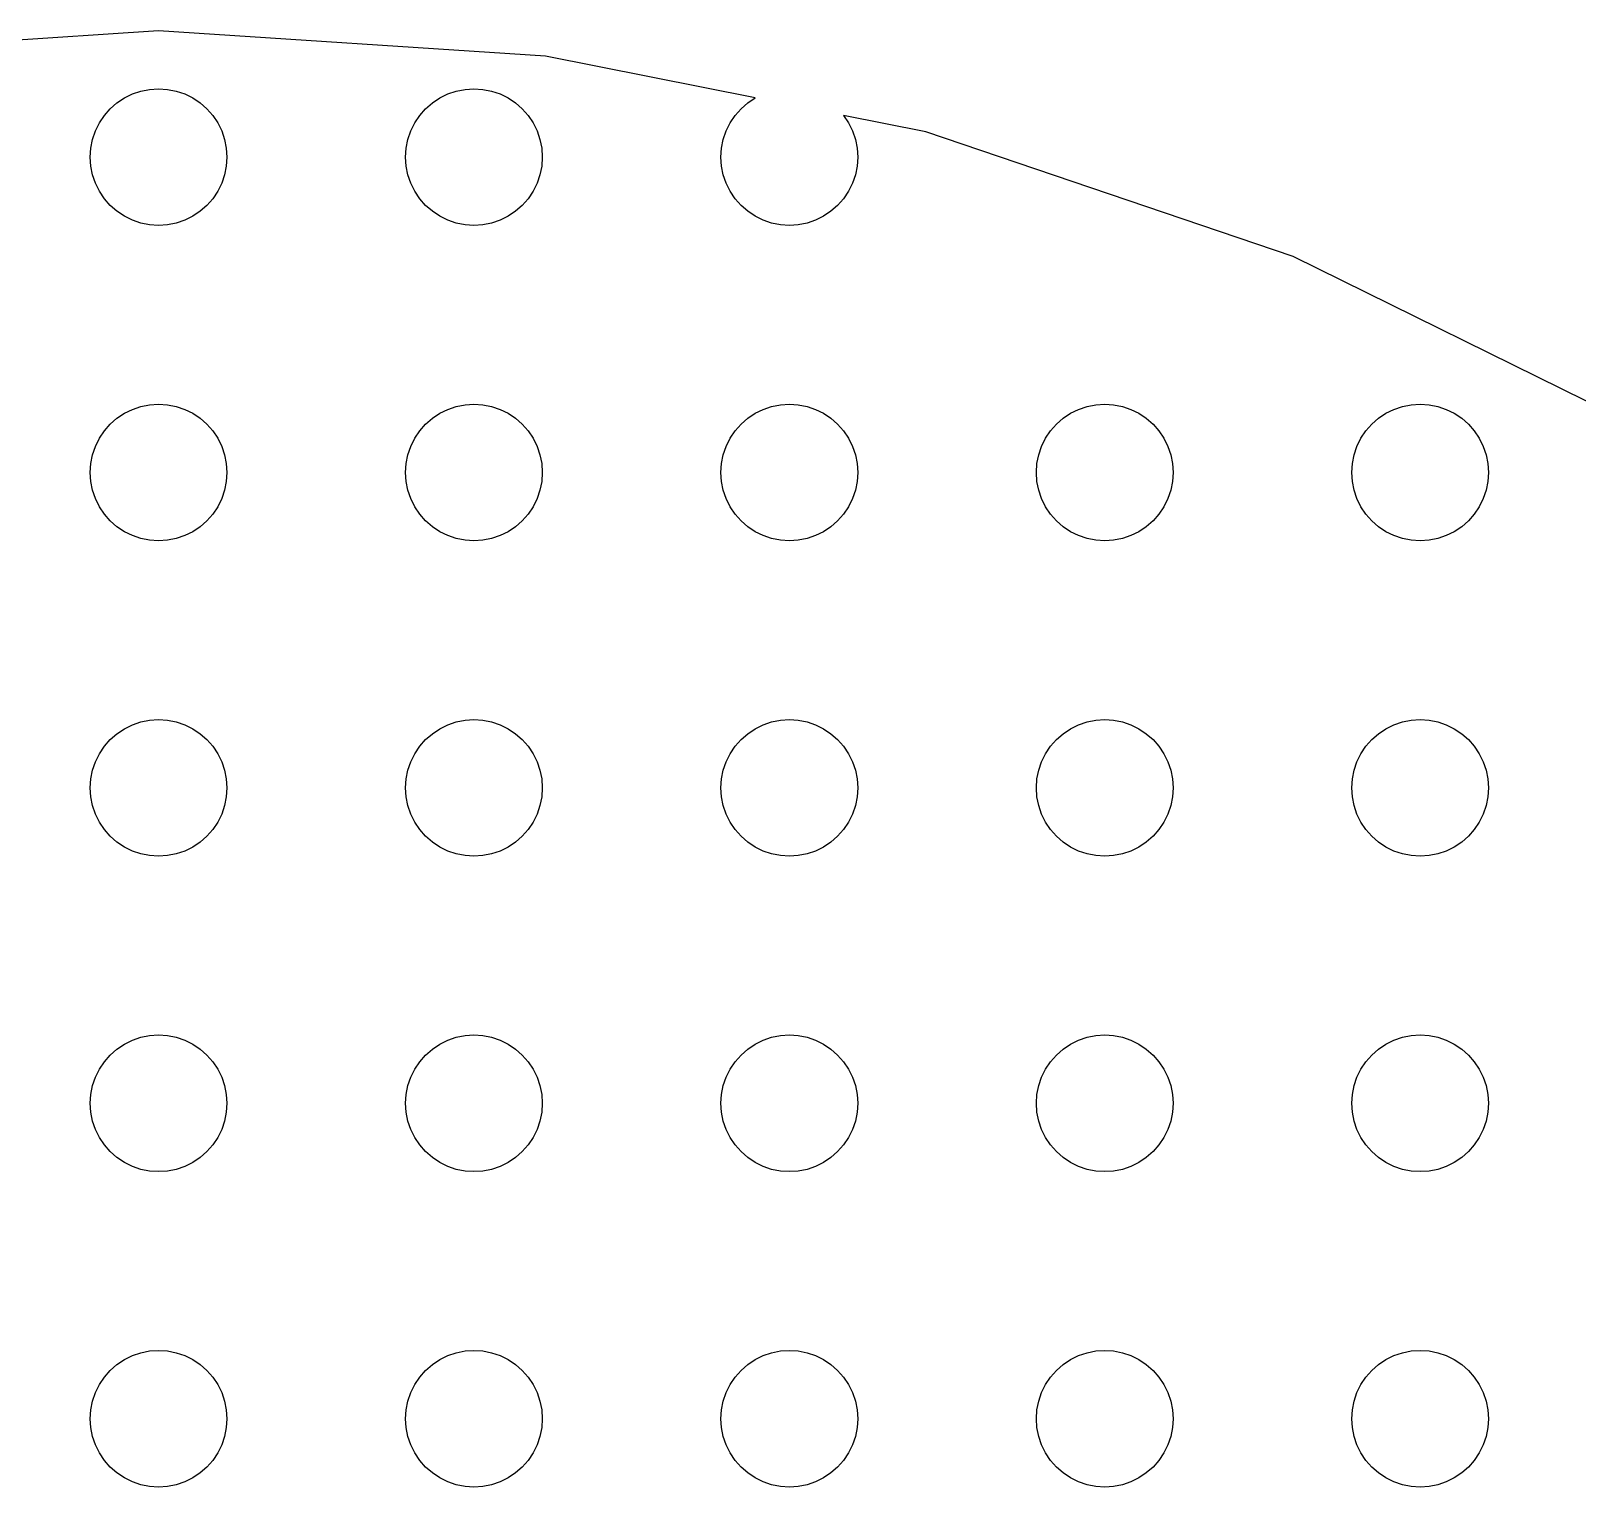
# Model space of a CAD drawing. Header units: metres. Extents: x -141 to 141, y -141 to 141.
# Drawn here: x -6.1 to 67.5, y 71.8 to 141 of the extents above; entities that cross this region are included whole.
import ezdxf

# ---------------------------------------------------------------- set-up
doc = ezdxf.new("R2010")
doc.units = ezdxf.units.M

msp = doc.modelspace()

# ---------------------------------------------------------------- linework, layer by layer
for p, q in [((0, 141), (-18.4042, 139.794)), ((18.4042, 139.794), (0, 141)), ((28.3702, 137.811), (18.4042, 139.794)), ((-0.42421, 138.222), (0, 138.25)), ((0, 138.25), (0.42421, 138.222)), ((14.5758, 138.222), (15, 138.25)), ((15, 138.25), (15.4242, 138.222)), ((-2.2981, 137.298), (-1.97847, 137.578)), ((-1.97847, 137.578), (-1.625, 137.815)), ((-1.625, 137.815), (-1.24371, 138.003)), ((-1.24371, 138.003), (-0.84116, 138.139)), ((-0.84116, 138.139), (-0.42421, 138.222)), ((0.42421, 138.222), (0.84116, 138.139)), ((0.84116, 138.139), (1.24371, 138.003)), ((1.24371, 138.003), (1.625, 137.815)), ((1.625, 137.815), (1.97847, 137.578)), ((1.97847, 137.578), (2.2981, 137.298)), ((12.7019, 137.298), (13.0215, 137.578)), ((13.0215, 137.578), (13.375, 137.815)), ((13.375, 137.815), (13.7563, 138.003)), ((13.7563, 138.003), (14.1588, 138.139)), ((14.1588, 138.139), (14.5758, 138.222)), ((15.4242, 138.222), (15.8412, 138.139)), ((15.8412, 138.139), (16.2437, 138.003)), ((16.2437, 138.003), (16.625, 137.815)), ((16.625, 137.815), (16.9785, 137.578)), ((16.9785, 137.578), (17.2981, 137.298)), ((27.7019, 137.298), (28.0215, 137.578)), ((28.0215, 137.578), (28.3702, 137.811)), ((-2.81458, 136.625), (-2.57838, 136.978)), ((-2.57838, 136.978), (-2.2981, 137.298)), ((2.2981, 137.298), (2.57838, 136.978)), ((2.57838, 136.978), (2.81458, 136.625)), ((12.1854, 136.625), (12.4216, 136.978)), ((12.4216, 136.978), (12.7019, 137.298)), ((17.2981, 137.298), (17.5784, 136.978)), ((17.5784, 136.978), (17.8146, 136.625)), ((27.1854, 136.625), (27.4216, 136.978)), ((27.4216, 136.978), (27.7019, 137.298)), ((36.4935, 136.196), (32.5816, 136.974)), ((32.5816, 136.974), (32.8146, 136.625)), ((-3.13925, 135.841), (-3.00259, 136.244)), ((-3.00259, 136.244), (-2.81458, 136.625)), ((2.81458, 136.625), (3.00259, 136.244)), ((3.00259, 136.244), (3.13925, 135.841)), ((11.8607, 135.841), (11.9974, 136.244)), ((11.9974, 136.244), (12.1854, 136.625)), ((17.8146, 136.625), (18.0026, 136.244)), ((18.0026, 136.244), (18.1393, 135.841)), ((26.8607, 135.841), (26.9974, 136.244)), ((26.9974, 136.244), (27.1854, 136.625)), ((32.8146, 136.625), (33.0026, 136.244)), ((33.0026, 136.244), (33.1393, 135.841)), ((53.9584, 130.267), (36.4935, 136.196)), ((-3.25, 135), (-3.22218, 135.424)), ((-3.22218, 135.424), (-3.13925, 135.841)), ((3.13925, 135.841), (3.22218, 135.424)), ((3.22218, 135.424), (3.25, 135)), ((11.75, 135), (11.7778, 135.424)), ((11.7778, 135.424), (11.8607, 135.841)), ((18.1393, 135.841), (18.2222, 135.424)), ((18.2222, 135.424), (18.25, 135)), ((26.75, 135), (26.7778, 135.424)), ((26.7778, 135.424), (26.8607, 135.841)), ((33.1393, 135.841), (33.2222, 135.424)), ((33.2222, 135.424), (33.25, 135)), ((-3.22218, 134.576), (-3.25, 135)), ((-3.13925, 134.159), (-3.22218, 134.576)), ((3.22218, 134.576), (3.13925, 134.159)), ((3.25, 135), (3.22218, 134.576)), ((11.7778, 134.576), (11.75, 135)), ((11.8607, 134.159), (11.7778, 134.576)), ((18.2222, 134.576), (18.1393, 134.159)), ((18.25, 135), (18.2222, 134.576)), ((26.7778, 134.576), (26.75, 135)), ((26.8607, 134.159), (26.7778, 134.576)), ((33.2222, 134.576), (33.1393, 134.159)), ((33.25, 135), (33.2222, 134.576)), ((-3.00259, 133.756), (-3.13925, 134.159)), ((3.13925, 134.159), (3.00259, 133.756)), ((11.9974, 133.756), (11.8607, 134.159)), ((18.1393, 134.159), (18.0026, 133.756)), ((26.9974, 133.756), (26.8607, 134.159)), ((33.1393, 134.159), (33.0026, 133.756)), ((-2.81458, 133.375), (-3.00259, 133.756)), ((-2.57838, 133.022), (-2.81458, 133.375)), ((2.81458, 133.375), (2.57838, 133.022)), ((3.00259, 133.756), (2.81458, 133.375)), ((12.1854, 133.375), (11.9974, 133.756)), ((12.4216, 133.022), (12.1854, 133.375)), ((17.8146, 133.375), (17.5784, 133.022)), ((18.0026, 133.756), (17.8146, 133.375)), ((27.1854, 133.375), (26.9974, 133.756)), ((27.4216, 133.022), (27.1854, 133.375)), ((32.8146, 133.375), (32.5784, 133.022)), ((33.0026, 133.756), (32.8146, 133.375)), ((-2.2981, 132.702), (-2.57838, 133.022)), ((-1.97847, 132.422), (-2.2981, 132.702)), ((-1.625, 132.185), (-1.97847, 132.422)), ((1.97847, 132.422), (1.625, 132.185)), ((2.2981, 132.702), (1.97847, 132.422)), ((2.57838, 133.022), (2.2981, 132.702)), ((12.7019, 132.702), (12.4216, 133.022)), ((13.0215, 132.422), (12.7019, 132.702)), ((13.375, 132.185), (13.0215, 132.422)), ((16.9785, 132.422), (16.625, 132.185)), ((17.2981, 132.702), (16.9785, 132.422)), ((17.5784, 133.022), (17.2981, 132.702)), ((27.7019, 132.702), (27.4216, 133.022)), ((28.0215, 132.422), (27.7019, 132.702)), ((28.375, 132.185), (28.0215, 132.422)), ((31.9785, 132.422), (31.625, 132.185)), ((32.2981, 132.702), (31.9785, 132.422)), ((32.5784, 133.022), (32.2981, 132.702)), ((-1.24371, 131.997), (-1.625, 132.185)), ((-0.84116, 131.861), (-1.24371, 131.997)), ((-0.42421, 131.778), (-0.84116, 131.861)), ((0, 131.75), (-0.42421, 131.778)), ((0.42421, 131.778), (0, 131.75)), ((0.84116, 131.861), (0.42421, 131.778)), ((1.24371, 131.997), (0.84116, 131.861)), ((1.625, 132.185), (1.24371, 131.997)), ((13.7563, 131.997), (13.375, 132.185)), ((14.1588, 131.861), (13.7563, 131.997)), ((14.5758, 131.778), (14.1588, 131.861)), ((15, 131.75), (14.5758, 131.778)), ((15.4242, 131.778), (15, 131.75)), ((15.8412, 131.861), (15.4242, 131.778)), ((16.2437, 131.997), (15.8412, 131.861)), ((16.625, 132.185), (16.2437, 131.997)), ((28.7563, 131.997), (28.375, 132.185)), ((29.1588, 131.861), (28.7563, 131.997)), ((29.5758, 131.778), (29.1588, 131.861)), ((30, 131.75), (29.5758, 131.778)), ((30.4242, 131.778), (30, 131.75)), ((30.8412, 131.861), (30.4242, 131.778)), ((31.2437, 131.997), (30.8412, 131.861)), ((31.625, 132.185), (31.2437, 131.997)), ((70.5, 122.11), (53.9584, 130.267)), ((-1.97847, 122.578), (-1.625, 122.815)), ((-1.625, 122.815), (-1.24371, 123.003)), ((-1.24371, 123.003), (-0.84116, 123.139)), ((-0.84116, 123.139), (-0.42421, 123.222)), ((-0.42421, 123.222), (0, 123.25)), ((0, 123.25), (0.42421, 123.222)), ((0.42421, 123.222), (0.84116, 123.139)), ((0.84116, 123.139), (1.24371, 123.003)), ((1.24371, 123.003), (1.625, 122.815)), ((1.625, 122.815), (1.97847, 122.578)), ((13.0215, 122.578), (13.375, 122.815)), ((13.375, 122.815), (13.7563, 123.003)), ((13.7563, 123.003), (14.1588, 123.139)), ((14.1588, 123.139), (14.5758, 123.222)), ((14.5758, 123.222), (15, 123.25)), ((15, 123.25), (15.4242, 123.222)), ((15.4242, 123.222), (15.8412, 123.139)), ((15.8412, 123.139), (16.2437, 123.003)), ((16.2437, 123.003), (16.625, 122.815)), ((16.625, 122.815), (16.9785, 122.578)), ((28.0215, 122.578), (28.375, 122.815)), ((28.375, 122.815), (28.7563, 123.003)), ((28.7563, 123.003), (29.1588, 123.139)), ((29.1588, 123.139), (29.5758, 123.222)), ((29.5758, 123.222), (30, 123.25)), ((30, 123.25), (30.4242, 123.222)), ((30.4242, 123.222), (30.8412, 123.139)), ((30.8412, 123.139), (31.2437, 123.003)), ((31.2437, 123.003), (31.625, 122.815)), ((31.625, 122.815), (31.9785, 122.578)), ((43.0215, 122.578), (43.375, 122.815)), ((43.375, 122.815), (43.7563, 123.003)), ((43.7563, 123.003), (44.1588, 123.139)), ((44.1588, 123.139), (44.5758, 123.222)), ((44.5758, 123.222), (45, 123.25)), ((45, 123.25), (45.4242, 123.222)), ((45.4242, 123.222), (45.8412, 123.139)), ((45.8412, 123.139), (46.2437, 123.003)), ((46.2437, 123.003), (46.625, 122.815)), ((46.625, 122.815), (46.9785, 122.578)), ((58.0215, 122.578), (58.375, 122.815)), ((58.375, 122.815), (58.7563, 123.003)), ((58.7563, 123.003), (59.1588, 123.139)), ((59.1588, 123.139), (59.5758, 123.222)), ((59.5758, 123.222), (60, 123.25)), ((60, 123.25), (60.4242, 123.222)), ((60.4242, 123.222), (60.8412, 123.139)), ((60.8412, 123.139), (61.2437, 123.003)), ((61.2437, 123.003), (61.625, 122.815)), ((61.625, 122.815), (61.9785, 122.578)), ((-2.57838, 121.978), (-2.2981, 122.298)), ((-2.2981, 122.298), (-1.97847, 122.578)), ((1.97847, 122.578), (2.2981, 122.298)), ((2.2981, 122.298), (2.57838, 121.978)), ((12.4216, 121.978), (12.7019, 122.298)), ((12.7019, 122.298), (13.0215, 122.578)), ((16.9785, 122.578), (17.2981, 122.298)), ((17.2981, 122.298), (17.5784, 121.978)), ((27.4216, 121.978), (27.7019, 122.298)), ((27.7019, 122.298), (28.0215, 122.578)), ((31.9785, 122.578), (32.2981, 122.298)), ((32.2981, 122.298), (32.5784, 121.978)), ((42.4216, 121.978), (42.7019, 122.298)), ((42.7019, 122.298), (43.0215, 122.578)), ((46.9785, 122.578), (47.2981, 122.298)), ((47.2981, 122.298), (47.5784, 121.978)), ((57.4216, 121.978), (57.7019, 122.298)), ((57.7019, 122.298), (58.0215, 122.578)), ((61.9785, 122.578), (62.2981, 122.298)), ((62.2981, 122.298), (62.5784, 121.978)), ((-3.00259, 121.244), (-2.81458, 121.625)), ((-2.81458, 121.625), (-2.57838, 121.978)), ((2.57838, 121.978), (2.81458, 121.625)), ((2.81458, 121.625), (3.00259, 121.244)), ((11.9974, 121.244), (12.1854, 121.625)), ((12.1854, 121.625), (12.4216, 121.978)), ((17.5784, 121.978), (17.8146, 121.625)), ((17.8146, 121.625), (18.0026, 121.244)), ((26.9974, 121.244), (27.1854, 121.625)), ((27.1854, 121.625), (27.4216, 121.978)), ((32.5784, 121.978), (32.8146, 121.625)), ((32.8146, 121.625), (33.0026, 121.244)), ((41.9974, 121.244), (42.1854, 121.625)), ((42.1854, 121.625), (42.4216, 121.978)), ((47.5784, 121.978), (47.8146, 121.625)), ((47.8146, 121.625), (48.0026, 121.244)), ((56.9974, 121.244), (57.1854, 121.625)), ((57.1854, 121.625), (57.4216, 121.978)), ((62.5784, 121.978), (62.8146, 121.625)), ((62.8146, 121.625), (63.0026, 121.244)), ((-3.22218, 120.424), (-3.13925, 120.841)), ((-3.13925, 120.841), (-3.00259, 121.244)), ((3.00259, 121.244), (3.13925, 120.841)), ((3.13925, 120.841), (3.22218, 120.424)), ((11.7778, 120.424), (11.8607, 120.841)), ((11.8607, 120.841), (11.9974, 121.244)), ((18.0026, 121.244), (18.1393, 120.841)), ((18.1393, 120.841), (18.2222, 120.424)), ((26.7778, 120.424), (26.8607, 120.841)), ((26.8607, 120.841), (26.9974, 121.244)), ((33.0026, 121.244), (33.1393, 120.841)), ((33.1393, 120.841), (33.2222, 120.424)), ((41.7778, 120.424), (41.8607, 120.841)), ((41.8607, 120.841), (41.9974, 121.244)), ((48.0026, 121.244), (48.1393, 120.841)), ((48.1393, 120.841), (48.2222, 120.424)), ((56.7778, 120.424), (56.8607, 120.841)), ((56.8607, 120.841), (56.9974, 121.244)), ((63.0026, 121.244), (63.1393, 120.841)), ((63.1393, 120.841), (63.2222, 120.424)), ((-3.25, 120), (-3.22218, 120.424)), ((-3.22218, 119.576), (-3.25, 120)), ((3.22218, 120.424), (3.25, 120)), ((3.25, 120), (3.22218, 119.576)), ((11.75, 120), (11.7778, 120.424)), ((11.7778, 119.576), (11.75, 120)), ((18.2222, 120.424), (18.25, 120)), ((18.25, 120), (18.2222, 119.576)), ((26.75, 120), (26.7778, 120.424)), ((26.7778, 119.576), (26.75, 120)), ((33.2222, 120.424), (33.25, 120)), ((33.25, 120), (33.2222, 119.576)), ((41.75, 120), (41.7778, 120.424)), ((41.7778, 119.576), (41.75, 120)), ((48.2222, 120.424), (48.25, 120)), ((48.25, 120), (48.2222, 119.576)), ((56.75, 120), (56.7778, 120.424)), ((56.7778, 119.576), (56.75, 120)), ((63.2222, 120.424), (63.25, 120)), ((63.25, 120), (63.2222, 119.576)), ((-3.13925, 119.159), (-3.22218, 119.576)), ((-3.00259, 118.756), (-3.13925, 119.159)), ((3.13925, 119.159), (3.00259, 118.756)), ((3.22218, 119.576), (3.13925, 119.159)), ((11.8607, 119.159), (11.7778, 119.576)), ((11.9974, 118.756), (11.8607, 119.159)), ((18.1393, 119.159), (18.0026, 118.756)), ((18.2222, 119.576), (18.1393, 119.159)), ((26.8607, 119.159), (26.7778, 119.576)), ((26.9974, 118.756), (26.8607, 119.159)), ((33.1393, 119.159), (33.0026, 118.756)), ((33.2222, 119.576), (33.1393, 119.159)), ((41.8607, 119.159), (41.7778, 119.576)), ((41.9974, 118.756), (41.8607, 119.159)), ((48.1393, 119.159), (48.0026, 118.756)), ((48.2222, 119.576), (48.1393, 119.159)), ((56.8607, 119.159), (56.7778, 119.576)), ((56.9974, 118.756), (56.8607, 119.159)), ((63.1393, 119.159), (63.0026, 118.756)), ((63.2222, 119.576), (63.1393, 119.159)), ((-2.81458, 118.375), (-3.00259, 118.756)), ((3.00259, 118.756), (2.81458, 118.375)), ((12.1854, 118.375), (11.9974, 118.756)), ((18.0026, 118.756), (17.8146, 118.375)), ((27.1854, 118.375), (26.9974, 118.756)), ((33.0026, 118.756), (32.8146, 118.375)), ((42.1854, 118.375), (41.9974, 118.756)), ((48.0026, 118.756), (47.8146, 118.375)), ((57.1854, 118.375), (56.9974, 118.756)), ((63.0026, 118.756), (62.8146, 118.375)), ((-2.57838, 118.022), (-2.81458, 118.375)), ((-2.2981, 117.702), (-2.57838, 118.022)), ((-1.97847, 117.422), (-2.2981, 117.702)), ((2.2981, 117.702), (1.97847, 117.422)), ((2.57838, 118.022), (2.2981, 117.702)), ((2.81458, 118.375), (2.57838, 118.022)), ((12.4216, 118.022), (12.1854, 118.375)), ((12.7019, 117.702), (12.4216, 118.022)), ((13.0215, 117.422), (12.7019, 117.702)), ((17.2981, 117.702), (16.9785, 117.422)), ((17.5784, 118.022), (17.2981, 117.702)), ((17.8146, 118.375), (17.5784, 118.022)), ((27.4216, 118.022), (27.1854, 118.375)), ((27.7019, 117.702), (27.4216, 118.022)), ((28.0215, 117.422), (27.7019, 117.702)), ((32.2981, 117.702), (31.9785, 117.422)), ((32.5784, 118.022), (32.2981, 117.702)), ((32.8146, 118.375), (32.5784, 118.022)), ((42.4216, 118.022), (42.1854, 118.375)), ((42.7019, 117.702), (42.4216, 118.022)), ((43.0215, 117.422), (42.7019, 117.702)), ((47.2981, 117.702), (46.9785, 117.422)), ((47.5784, 118.022), (47.2981, 117.702)), ((47.8146, 118.375), (47.5784, 118.022)), ((57.4216, 118.022), (57.1854, 118.375)), ((57.7019, 117.702), (57.4216, 118.022)), ((58.0215, 117.422), (57.7019, 117.702)), ((62.2981, 117.702), (61.9785, 117.422)), ((62.5784, 118.022), (62.2981, 117.702)), ((62.8146, 118.375), (62.5784, 118.022)), ((-1.625, 117.185), (-1.97847, 117.422)), ((-1.24371, 116.997), (-1.625, 117.185)), ((-0.84116, 116.861), (-1.24371, 116.997)), ((1.24371, 116.997), (0.84116, 116.861)), ((1.625, 117.185), (1.24371, 116.997)), ((1.97847, 117.422), (1.625, 117.185)), ((13.375, 117.185), (13.0215, 117.422)), ((13.7563, 116.997), (13.375, 117.185)), ((14.1588, 116.861), (13.7563, 116.997)), ((16.2437, 116.997), (15.8412, 116.861)), ((16.625, 117.185), (16.2437, 116.997)), ((16.9785, 117.422), (16.625, 117.185)), ((28.375, 117.185), (28.0215, 117.422)), ((28.7563, 116.997), (28.375, 117.185)), ((29.1588, 116.861), (28.7563, 116.997)), ((31.2437, 116.997), (30.8412, 116.861)), ((31.625, 117.185), (31.2437, 116.997)), ((31.9785, 117.422), (31.625, 117.185)), ((43.375, 117.185), (43.0215, 117.422)), ((43.7563, 116.997), (43.375, 117.185)), ((44.1588, 116.861), (43.7563, 116.997)), ((46.2437, 116.997), (45.8412, 116.861)), ((46.625, 117.185), (46.2437, 116.997)), ((46.9785, 117.422), (46.625, 117.185)), ((58.375, 117.185), (58.0215, 117.422)), ((58.7563, 116.997), (58.375, 117.185)), ((59.1588, 116.861), (58.7563, 116.997)), ((61.2437, 116.997), (60.8412, 116.861)), ((61.625, 117.185), (61.2437, 116.997)), ((61.9785, 117.422), (61.625, 117.185)), ((-0.42421, 116.778), (-0.84116, 116.861)), ((0, 116.75), (-0.42421, 116.778)), ((0.42421, 116.778), (0, 116.75)), ((0.84116, 116.861), (0.42421, 116.778)), ((14.5758, 116.778), (14.1588, 116.861)), ((15, 116.75), (14.5758, 116.778)), ((15.4242, 116.778), (15, 116.75)), ((15.8412, 116.861), (15.4242, 116.778)), ((29.5758, 116.778), (29.1588, 116.861)), ((30, 116.75), (29.5758, 116.778)), ((30.4242, 116.778), (30, 116.75)), ((30.8412, 116.861), (30.4242, 116.778)), ((44.5758, 116.778), (44.1588, 116.861)), ((45, 116.75), (44.5758, 116.778)), ((45.4242, 116.778), (45, 116.75)), ((45.8412, 116.861), (45.4242, 116.778)), ((59.5758, 116.778), (59.1588, 116.861)), ((60, 116.75), (59.5758, 116.778)), ((60.4242, 116.778), (60, 116.75)), ((60.8412, 116.861), (60.4242, 116.778)), ((-1.24371, 108.003), (-0.84116, 108.139)), ((-0.84116, 108.139), (-0.42421, 108.222)), ((-0.42421, 108.222), (0, 108.25)), ((0, 108.25), (0.42421, 108.222)), ((0.42421, 108.222), (0.84116, 108.139)), ((0.84116, 108.139), (1.24371, 108.003)), ((13.7563, 108.003), (14.1588, 108.139)), ((14.1588, 108.139), (14.5758, 108.222)), ((14.5758, 108.222), (15, 108.25)), ((15, 108.25), (15.4242, 108.222)), ((15.4242, 108.222), (15.8412, 108.139)), ((15.8412, 108.139), (16.2437, 108.003)), ((28.7563, 108.003), (29.1588, 108.139)), ((29.1588, 108.139), (29.5758, 108.222)), ((29.5758, 108.222), (30, 108.25)), ((30, 108.25), (30.4242, 108.222)), ((30.4242, 108.222), (30.8412, 108.139)), ((30.8412, 108.139), (31.2437, 108.003)), ((43.7563, 108.003), (44.1588, 108.139)), ((44.1588, 108.139), (44.5758, 108.222)), ((44.5758, 108.222), (45, 108.25)), ((45, 108.25), (45.4242, 108.222)), ((45.4242, 108.222), (45.8412, 108.139)), ((45.8412, 108.139), (46.2437, 108.003)), ((58.7563, 108.003), (59.1588, 108.139)), ((59.1588, 108.139), (59.5758, 108.222)), ((59.5758, 108.222), (60, 108.25)), ((60, 108.25), (60.4242, 108.222)), ((60.4242, 108.222), (60.8412, 108.139)), ((60.8412, 108.139), (61.2437, 108.003)), ((-2.2981, 107.298), (-1.97847, 107.578)), ((-1.97847, 107.578), (-1.625, 107.815)), ((-1.625, 107.815), (-1.24371, 108.003)), ((1.24371, 108.003), (1.625, 107.815)), ((1.625, 107.815), (1.97847, 107.578)), ((1.97847, 107.578), (2.2981, 107.298)), ((12.7019, 107.298), (13.0215, 107.578)), ((13.0215, 107.578), (13.375, 107.815)), ((13.375, 107.815), (13.7563, 108.003)), ((16.2437, 108.003), (16.625, 107.815)), ((16.625, 107.815), (16.9785, 107.578)), ((16.9785, 107.578), (17.2981, 107.298)), ((27.7019, 107.298), (28.0215, 107.578)), ((28.0215, 107.578), (28.375, 107.815)), ((28.375, 107.815), (28.7563, 108.003)), ((31.2437, 108.003), (31.625, 107.815)), ((31.625, 107.815), (31.9785, 107.578)), ((31.9785, 107.578), (32.2981, 107.298)), ((42.7019, 107.298), (43.0215, 107.578)), ((43.0215, 107.578), (43.375, 107.815)), ((43.375, 107.815), (43.7563, 108.003)), ((46.2437, 108.003), (46.625, 107.815)), ((46.625, 107.815), (46.9785, 107.578)), ((46.9785, 107.578), (47.2981, 107.298)), ((57.7019, 107.298), (58.0215, 107.578)), ((58.0215, 107.578), (58.375, 107.815)), ((58.375, 107.815), (58.7563, 108.003)), ((61.2437, 108.003), (61.625, 107.815)), ((61.625, 107.815), (61.9785, 107.578)), ((61.9785, 107.578), (62.2981, 107.298)), ((-2.81458, 106.625), (-2.57838, 106.978)), ((-2.57838, 106.978), (-2.2981, 107.298)), ((2.2981, 107.298), (2.57838, 106.978)), ((2.57838, 106.978), (2.81458, 106.625)), ((12.1854, 106.625), (12.4216, 106.978)), ((12.4216, 106.978), (12.7019, 107.298)), ((17.2981, 107.298), (17.5784, 106.978)), ((17.5784, 106.978), (17.8146, 106.625)), ((27.1854, 106.625), (27.4216, 106.978)), ((27.4216, 106.978), (27.7019, 107.298)), ((32.2981, 107.298), (32.5784, 106.978)), ((32.5784, 106.978), (32.8146, 106.625)), ((42.1854, 106.625), (42.4216, 106.978)), ((42.4216, 106.978), (42.7019, 107.298)), ((47.2981, 107.298), (47.5784, 106.978)), ((47.5784, 106.978), (47.8146, 106.625)), ((57.1854, 106.625), (57.4216, 106.978)), ((57.4216, 106.978), (57.7019, 107.298)), ((62.2981, 107.298), (62.5784, 106.978)), ((62.5784, 106.978), (62.8146, 106.625)), ((-3.13925, 105.841), (-3.00259, 106.244)), ((-3.00259, 106.244), (-2.81458, 106.625)), ((2.81458, 106.625), (3.00259, 106.244)), ((3.00259, 106.244), (3.13925, 105.841)), ((11.8607, 105.841), (11.9974, 106.244)), ((11.9974, 106.244), (12.1854, 106.625)), ((17.8146, 106.625), (18.0026, 106.244)), ((18.0026, 106.244), (18.1393, 105.841)), ((26.8607, 105.841), (26.9974, 106.244)), ((26.9974, 106.244), (27.1854, 106.625)), ((32.8146, 106.625), (33.0026, 106.244)), ((33.0026, 106.244), (33.1393, 105.841)), ((41.8607, 105.841), (41.9974, 106.244)), ((41.9974, 106.244), (42.1854, 106.625)), ((47.8146, 106.625), (48.0026, 106.244)), ((48.0026, 106.244), (48.1393, 105.841)), ((56.8607, 105.841), (56.9974, 106.244)), ((56.9974, 106.244), (57.1854, 106.625)), ((62.8146, 106.625), (63.0026, 106.244)), ((63.0026, 106.244), (63.1393, 105.841)), ((-3.25, 105), (-3.22218, 105.424)), ((-3.22218, 105.424), (-3.13925, 105.841)), ((3.13925, 105.841), (3.22218, 105.424)), ((3.22218, 105.424), (3.25, 105)), ((11.75, 105), (11.7778, 105.424)), ((11.7778, 105.424), (11.8607, 105.841)), ((18.1393, 105.841), (18.2222, 105.424)), ((18.2222, 105.424), (18.25, 105)), ((26.75, 105), (26.7778, 105.424)), ((26.7778, 105.424), (26.8607, 105.841)), ((33.1393, 105.841), (33.2222, 105.424)), ((33.2222, 105.424), (33.25, 105)), ((41.75, 105), (41.7778, 105.424)), ((41.7778, 105.424), (41.8607, 105.841)), ((48.1393, 105.841), (48.2222, 105.424)), ((48.2222, 105.424), (48.25, 105)), ((56.75, 105), (56.7778, 105.424)), ((56.7778, 105.424), (56.8607, 105.841)), ((63.1393, 105.841), (63.2222, 105.424)), ((63.2222, 105.424), (63.25, 105)), ((-3.22218, 104.576), (-3.25, 105)), ((-3.13925, 104.159), (-3.22218, 104.576)), ((3.22218, 104.576), (3.13925, 104.159)), ((3.25, 105), (3.22218, 104.576)), ((11.7778, 104.576), (11.75, 105)), ((11.8607, 104.159), (11.7778, 104.576)), ((18.2222, 104.576), (18.1393, 104.159)), ((18.25, 105), (18.2222, 104.576)), ((26.7778, 104.576), (26.75, 105)), ((26.8607, 104.159), (26.7778, 104.576)), ((33.2222, 104.576), (33.1393, 104.159)), ((33.25, 105), (33.2222, 104.576)), ((41.7778, 104.576), (41.75, 105)), ((41.8607, 104.159), (41.7778, 104.576)), ((48.2222, 104.576), (48.1393, 104.159)), ((48.25, 105), (48.2222, 104.576)), ((56.7778, 104.576), (56.75, 105)), ((56.8607, 104.159), (56.7778, 104.576)), ((63.2222, 104.576), (63.1393, 104.159)), ((63.25, 105), (63.2222, 104.576)), ((-3.00259, 103.756), (-3.13925, 104.159)), ((-2.81458, 103.375), (-3.00259, 103.756)), ((3.00259, 103.756), (2.81458, 103.375)), ((3.13925, 104.159), (3.00259, 103.756)), ((11.9974, 103.756), (11.8607, 104.159)), ((12.1854, 103.375), (11.9974, 103.756)), ((18.0026, 103.756), (17.8146, 103.375)), ((18.1393, 104.159), (18.0026, 103.756)), ((26.9974, 103.756), (26.8607, 104.159)), ((27.1854, 103.375), (26.9974, 103.756)), ((33.0026, 103.756), (32.8146, 103.375)), ((33.1393, 104.159), (33.0026, 103.756)), ((41.9974, 103.756), (41.8607, 104.159)), ((42.1854, 103.375), (41.9974, 103.756)), ((48.0026, 103.756), (47.8146, 103.375)), ((48.1393, 104.159), (48.0026, 103.756)), ((56.9974, 103.756), (56.8607, 104.159)), ((57.1854, 103.375), (56.9974, 103.756)), ((63.0026, 103.756), (62.8146, 103.375)), ((63.1393, 104.159), (63.0026, 103.756)), ((-2.57838, 103.022), (-2.81458, 103.375)), ((-2.2981, 102.702), (-2.57838, 103.022)), ((2.57838, 103.022), (2.2981, 102.702)), ((2.81458, 103.375), (2.57838, 103.022)), ((12.4216, 103.022), (12.1854, 103.375)), ((12.7019, 102.702), (12.4216, 103.022)), ((17.5784, 103.022), (17.2981, 102.702)), ((17.8146, 103.375), (17.5784, 103.022)), ((27.4216, 103.022), (27.1854, 103.375)), ((27.7019, 102.702), (27.4216, 103.022)), ((32.5784, 103.022), (32.2981, 102.702)), ((32.8146, 103.375), (32.5784, 103.022)), ((42.4216, 103.022), (42.1854, 103.375)), ((42.7019, 102.702), (42.4216, 103.022)), ((47.5784, 103.022), (47.2981, 102.702)), ((47.8146, 103.375), (47.5784, 103.022)), ((57.4216, 103.022), (57.1854, 103.375)), ((57.7019, 102.702), (57.4216, 103.022)), ((62.5784, 103.022), (62.2981, 102.702)), ((62.8146, 103.375), (62.5784, 103.022)), ((-1.97847, 102.422), (-2.2981, 102.702)), ((-1.625, 102.185), (-1.97847, 102.422)), ((1.97847, 102.422), (1.625, 102.185)), ((2.2981, 102.702), (1.97847, 102.422)), ((13.0215, 102.422), (12.7019, 102.702)), ((13.375, 102.185), (13.0215, 102.422)), ((16.9785, 102.422), (16.625, 102.185)), ((17.2981, 102.702), (16.9785, 102.422)), ((28.0215, 102.422), (27.7019, 102.702)), ((28.375, 102.185), (28.0215, 102.422)), ((31.9785, 102.422), (31.625, 102.185)), ((32.2981, 102.702), (31.9785, 102.422)), ((43.0215, 102.422), (42.7019, 102.702)), ((43.375, 102.185), (43.0215, 102.422)), ((46.9785, 102.422), (46.625, 102.185)), ((47.2981, 102.702), (46.9785, 102.422)), ((58.0215, 102.422), (57.7019, 102.702)), ((58.375, 102.185), (58.0215, 102.422)), ((61.9785, 102.422), (61.625, 102.185)), ((62.2981, 102.702), (61.9785, 102.422)), ((-1.24371, 101.997), (-1.625, 102.185)), ((-0.84116, 101.861), (-1.24371, 101.997)), ((-0.42421, 101.778), (-0.84116, 101.861)), ((0, 101.75), (-0.42421, 101.778)), ((0.42421, 101.778), (0, 101.75)), ((0.84116, 101.861), (0.42421, 101.778)), ((1.24371, 101.997), (0.84116, 101.861)), ((1.625, 102.185), (1.24371, 101.997)), ((13.7563, 101.997), (13.375, 102.185)), ((14.1588, 101.861), (13.7563, 101.997)), ((14.5758, 101.778), (14.1588, 101.861)), ((15, 101.75), (14.5758, 101.778)), ((15.4242, 101.778), (15, 101.75)), ((15.8412, 101.861), (15.4242, 101.778)), ((16.2437, 101.997), (15.8412, 101.861)), ((16.625, 102.185), (16.2437, 101.997)), ((28.7563, 101.997), (28.375, 102.185)), ((29.1588, 101.861), (28.7563, 101.997)), ((29.5758, 101.778), (29.1588, 101.861)), ((30, 101.75), (29.5758, 101.778)), ((30.4242, 101.778), (30, 101.75)), ((30.8412, 101.861), (30.4242, 101.778)), ((31.2437, 101.997), (30.8412, 101.861)), ((31.625, 102.185), (31.2437, 101.997)), ((43.7563, 101.997), (43.375, 102.185)), ((44.1588, 101.861), (43.7563, 101.997)), ((44.5758, 101.778), (44.1588, 101.861)), ((45, 101.75), (44.5758, 101.778)), ((45.4242, 101.778), (45, 101.75)), ((45.8412, 101.861), (45.4242, 101.778)), ((46.2437, 101.997), (45.8412, 101.861)), ((46.625, 102.185), (46.2437, 101.997)), ((58.7563, 101.997), (58.375, 102.185)), ((59.1588, 101.861), (58.7563, 101.997)), ((59.5758, 101.778), (59.1588, 101.861)), ((60, 101.75), (59.5758, 101.778)), ((60.4242, 101.778), (60, 101.75)), ((60.8412, 101.861), (60.4242, 101.778)), ((61.2437, 101.997), (60.8412, 101.861)), ((61.625, 102.185), (61.2437, 101.997)), ((-1.97847, 92.5784), (-1.625, 92.8146)), ((-1.625, 92.8146), (-1.24371, 93.0026)), ((-1.24371, 93.0026), (-0.84116, 93.1393)), ((-0.84116, 93.1393), (-0.42421, 93.2222)), ((-0.42421, 93.2222), (0, 93.25)), ((0, 93.25), (0.42421, 93.2222)), ((0.42421, 93.2222), (0.84116, 93.1393)), ((0.84116, 93.1393), (1.24371, 93.0026)), ((1.24371, 93.0026), (1.625, 92.8146)), ((1.625, 92.8146), (1.97847, 92.5784)), ((13.0215, 92.5784), (13.375, 92.8146)), ((13.375, 92.8146), (13.7563, 93.0026)), ((13.7563, 93.0026), (14.1588, 93.1393)), ((14.1588, 93.1393), (14.5758, 93.2222)), ((14.5758, 93.2222), (15, 93.25)), ((15, 93.25), (15.4242, 93.2222)), ((15.4242, 93.2222), (15.8412, 93.1393)), ((15.8412, 93.1393), (16.2437, 93.0026)), ((16.2437, 93.0026), (16.625, 92.8146)), ((16.625, 92.8146), (16.9785, 92.5784)), ((28.0215, 92.5784), (28.375, 92.8146)), ((28.375, 92.8146), (28.7563, 93.0026)), ((28.7563, 93.0026), (29.1588, 93.1393)), ((29.1588, 93.1393), (29.5758, 93.2222)), ((29.5758, 93.2222), (30, 93.25)), ((30, 93.25), (30.4242, 93.2222)), ((30.4242, 93.2222), (30.8412, 93.1393)), ((30.8412, 93.1393), (31.2437, 93.0026)), ((31.2437, 93.0026), (31.625, 92.8146)), ((31.625, 92.8146), (31.9785, 92.5784)), ((43.0215, 92.5784), (43.375, 92.8146)), ((43.375, 92.8146), (43.7563, 93.0026)), ((43.7563, 93.0026), (44.1588, 93.1393)), ((44.1588, 93.1393), (44.5758, 93.2222)), ((44.5758, 93.2222), (45, 93.25)), ((45, 93.25), (45.4242, 93.2222)), ((45.4242, 93.2222), (45.8412, 93.1393)), ((45.8412, 93.1393), (46.2437, 93.0026)), ((46.2437, 93.0026), (46.625, 92.8146)), ((46.625, 92.8146), (46.9785, 92.5784)), ((58.0215, 92.5784), (58.375, 92.8146)), ((58.375, 92.8146), (58.7563, 93.0026)), ((58.7563, 93.0026), (59.1588, 93.1393)), ((59.1588, 93.1393), (59.5758, 93.2222)), ((59.5758, 93.2222), (60, 93.25)), ((60, 93.25), (60.4242, 93.2222)), ((60.4242, 93.2222), (60.8412, 93.1393)), ((60.8412, 93.1393), (61.2437, 93.0026)), ((61.2437, 93.0026), (61.625, 92.8146)), ((61.625, 92.8146), (61.9785, 92.5784)), ((-2.81458, 91.625), (-2.57838, 91.9785)), ((-2.57838, 91.9785), (-2.2981, 92.2981)), ((-2.2981, 92.2981), (-1.97847, 92.5784)), ((1.97847, 92.5784), (2.2981, 92.2981)), ((2.2981, 92.2981), (2.57838, 91.9785)), ((2.57838, 91.9785), (2.81458, 91.625)), ((12.1854, 91.625), (12.4216, 91.9785)), ((12.4216, 91.9785), (12.7019, 92.2981)), ((12.7019, 92.2981), (13.0215, 92.5784)), ((16.9785, 92.5784), (17.2981, 92.2981)), ((17.2981, 92.2981), (17.5784, 91.9785)), ((17.5784, 91.9785), (17.8146, 91.625)), ((27.1854, 91.625), (27.4216, 91.9785)), ((27.4216, 91.9785), (27.7019, 92.2981)), ((27.7019, 92.2981), (28.0215, 92.5784)), ((31.9785, 92.5784), (32.2981, 92.2981)), ((32.2981, 92.2981), (32.5784, 91.9785)), ((32.5784, 91.9785), (32.8146, 91.625)), ((42.1854, 91.625), (42.4216, 91.9785)), ((42.4216, 91.9785), (42.7019, 92.2981)), ((42.7019, 92.2981), (43.0215, 92.5784)), ((46.9785, 92.5784), (47.2981, 92.2981)), ((47.2981, 92.2981), (47.5784, 91.9785)), ((47.5784, 91.9785), (47.8146, 91.625)), ((57.1854, 91.625), (57.4216, 91.9785)), ((57.4216, 91.9785), (57.7019, 92.2981)), ((57.7019, 92.2981), (58.0215, 92.5784)), ((61.9785, 92.5784), (62.2981, 92.2981)), ((62.2981, 92.2981), (62.5784, 91.9785)), ((62.5784, 91.9785), (62.8146, 91.625)), ((-3.13925, 90.8412), (-3.00259, 91.2437)), ((-3.00259, 91.2437), (-2.81458, 91.625)), ((2.81458, 91.625), (3.00259, 91.2437)), ((3.00259, 91.2437), (3.13925, 90.8412)), ((11.8607, 90.8412), (11.9974, 91.2437)), ((11.9974, 91.2437), (12.1854, 91.625)), ((17.8146, 91.625), (18.0026, 91.2437)), ((18.0026, 91.2437), (18.1393, 90.8412)), ((26.8607, 90.8412), (26.9974, 91.2437)), ((26.9974, 91.2437), (27.1854, 91.625)), ((32.8146, 91.625), (33.0026, 91.2437)), ((33.0026, 91.2437), (33.1393, 90.8412)), ((41.8607, 90.8412), (41.9974, 91.2437)), ((41.9974, 91.2437), (42.1854, 91.625)), ((47.8146, 91.625), (48.0026, 91.2437)), ((48.0026, 91.2437), (48.1393, 90.8412)), ((56.8607, 90.8412), (56.9974, 91.2437)), ((56.9974, 91.2437), (57.1854, 91.625)), ((62.8146, 91.625), (63.0026, 91.2437)), ((63.0026, 91.2437), (63.1393, 90.8412)), ((-3.22218, 90.4242), (-3.13925, 90.8412)), ((3.13925, 90.8412), (3.22218, 90.4242)), ((11.7778, 90.4242), (11.8607, 90.8412)), ((18.1393, 90.8412), (18.2222, 90.4242)), ((26.7778, 90.4242), (26.8607, 90.8412)), ((33.1393, 90.8412), (33.2222, 90.4242)), ((41.7778, 90.4242), (41.8607, 90.8412)), ((48.1393, 90.8412), (48.2222, 90.4242)), ((56.7778, 90.4242), (56.8607, 90.8412)), ((63.1393, 90.8412), (63.2222, 90.4242)), ((-3.25, 90), (-3.22218, 90.4242)), ((-3.22218, 89.5758), (-3.25, 90)), ((3.22218, 90.4242), (3.25, 90)), ((3.25, 90), (3.22218, 89.5758)), ((11.75, 90), (11.7778, 90.4242)), ((11.7778, 89.5758), (11.75, 90)), ((18.2222, 90.4242), (18.25, 90)), ((18.25, 90), (18.2222, 89.5758)), ((26.75, 90), (26.7778, 90.4242)), ((26.7778, 89.5758), (26.75, 90)), ((33.2222, 90.4242), (33.25, 90)), ((33.25, 90), (33.2222, 89.5758)), ((41.75, 90), (41.7778, 90.4242)), ((41.7778, 89.5758), (41.75, 90)), ((48.2222, 90.4242), (48.25, 90)), ((48.25, 90), (48.2222, 89.5758)), ((56.75, 90), (56.7778, 90.4242)), ((56.7778, 89.5758), (56.75, 90)), ((63.2222, 90.4242), (63.25, 90)), ((63.25, 90), (63.2222, 89.5758)), ((-3.13925, 89.1588), (-3.22218, 89.5758)), ((-3.00259, 88.7563), (-3.13925, 89.1588)), ((3.13925, 89.1588), (3.00259, 88.7563)), ((3.22218, 89.5758), (3.13925, 89.1588)), ((11.8607, 89.1588), (11.7778, 89.5758)), ((11.9974, 88.7563), (11.8607, 89.1588)), ((18.1393, 89.1588), (18.0026, 88.7563)), ((18.2222, 89.5758), (18.1393, 89.1588)), ((26.8607, 89.1588), (26.7778, 89.5758)), ((26.9974, 88.7563), (26.8607, 89.1588)), ((33.1393, 89.1588), (33.0026, 88.7563)), ((33.2222, 89.5758), (33.1393, 89.1588)), ((41.8607, 89.1588), (41.7778, 89.5758)), ((41.9974, 88.7563), (41.8607, 89.1588)), ((48.1393, 89.1588), (48.0026, 88.7563)), ((48.2222, 89.5758), (48.1393, 89.1588)), ((56.8607, 89.1588), (56.7778, 89.5758)), ((56.9974, 88.7563), (56.8607, 89.1588)), ((63.1393, 89.1588), (63.0026, 88.7563)), ((63.2222, 89.5758), (63.1393, 89.1588)), ((-2.81458, 88.375), (-3.00259, 88.7563)), ((-2.57838, 88.0215), (-2.81458, 88.375)), ((2.81458, 88.375), (2.57838, 88.0215)), ((3.00259, 88.7563), (2.81458, 88.375)), ((12.1854, 88.375), (11.9974, 88.7563)), ((12.4216, 88.0215), (12.1854, 88.375)), ((17.8146, 88.375), (17.5784, 88.0215)), ((18.0026, 88.7563), (17.8146, 88.375)), ((27.1854, 88.375), (26.9974, 88.7563)), ((27.4216, 88.0215), (27.1854, 88.375)), ((32.8146, 88.375), (32.5784, 88.0215)), ((33.0026, 88.7563), (32.8146, 88.375)), ((42.1854, 88.375), (41.9974, 88.7563)), ((42.4216, 88.0215), (42.1854, 88.375)), ((47.8146, 88.375), (47.5784, 88.0215)), ((48.0026, 88.7563), (47.8146, 88.375)), ((57.1854, 88.375), (56.9974, 88.7563)), ((57.4216, 88.0215), (57.1854, 88.375)), ((62.8146, 88.375), (62.5784, 88.0215)), ((63.0026, 88.7563), (62.8146, 88.375)), ((-2.2981, 87.7019), (-2.57838, 88.0215)), ((-1.97847, 87.4216), (-2.2981, 87.7019)), ((2.2981, 87.7019), (1.97847, 87.4216)), ((2.57838, 88.0215), (2.2981, 87.7019)), ((12.7019, 87.7019), (12.4216, 88.0215)), ((13.0215, 87.4216), (12.7019, 87.7019)), ((17.2981, 87.7019), (16.9785, 87.4216)), ((17.5784, 88.0215), (17.2981, 87.7019)), ((27.7019, 87.7019), (27.4216, 88.0215)), ((28.0215, 87.4216), (27.7019, 87.7019)), ((32.2981, 87.7019), (31.9785, 87.4216)), ((32.5784, 88.0215), (32.2981, 87.7019)), ((42.7019, 87.7019), (42.4216, 88.0215)), ((43.0215, 87.4216), (42.7019, 87.7019)), ((47.2981, 87.7019), (46.9785, 87.4216)), ((47.5784, 88.0215), (47.2981, 87.7019)), ((57.7019, 87.7019), (57.4216, 88.0215)), ((58.0215, 87.4216), (57.7019, 87.7019)), ((62.2981, 87.7019), (61.9785, 87.4216)), ((62.5784, 88.0215), (62.2981, 87.7019)), ((-1.625, 87.1854), (-1.97847, 87.4216)), ((-1.24371, 86.9974), (-1.625, 87.1854)), ((-0.84116, 86.8607), (-1.24371, 86.9974)), ((-0.42421, 86.7778), (-0.84116, 86.8607)), ((0, 86.75), (-0.42421, 86.7778)), ((0.42421, 86.7778), (0, 86.75)), ((0.84116, 86.8607), (0.42421, 86.7778)), ((1.24371, 86.9974), (0.84116, 86.8607)), ((1.625, 87.1854), (1.24371, 86.9974)), ((1.97847, 87.4216), (1.625, 87.1854)), ((13.375, 87.1854), (13.0215, 87.4216)), ((13.7563, 86.9974), (13.375, 87.1854)), ((14.1588, 86.8607), (13.7563, 86.9974)), ((14.5758, 86.7778), (14.1588, 86.8607)), ((15, 86.75), (14.5758, 86.7778)), ((15.4242, 86.7778), (15, 86.75)), ((15.8412, 86.8607), (15.4242, 86.7778)), ((16.2437, 86.9974), (15.8412, 86.8607)), ((16.625, 87.1854), (16.2437, 86.9974)), ((16.9785, 87.4216), (16.625, 87.1854)), ((28.375, 87.1854), (28.0215, 87.4216)), ((28.7563, 86.9974), (28.375, 87.1854)), ((29.1588, 86.8607), (28.7563, 86.9974)), ((29.5758, 86.7778), (29.1588, 86.8607)), ((30, 86.75), (29.5758, 86.7778)), ((30.4242, 86.7778), (30, 86.75)), ((30.8412, 86.8607), (30.4242, 86.7778)), ((31.2437, 86.9974), (30.8412, 86.8607)), ((31.625, 87.1854), (31.2437, 86.9974)), ((31.9785, 87.4216), (31.625, 87.1854)), ((43.375, 87.1854), (43.0215, 87.4216)), ((43.7563, 86.9974), (43.375, 87.1854)), ((44.1588, 86.8607), (43.7563, 86.9974)), ((44.5758, 86.7778), (44.1588, 86.8607)), ((45, 86.75), (44.5758, 86.7778)), ((45.4242, 86.7778), (45, 86.75)), ((45.8412, 86.8607), (45.4242, 86.7778)), ((46.2437, 86.9974), (45.8412, 86.8607)), ((46.625, 87.1854), (46.2437, 86.9974)), ((46.9785, 87.4216), (46.625, 87.1854)), ((58.375, 87.1854), (58.0215, 87.4216)), ((58.7563, 86.9974), (58.375, 87.1854)), ((59.1588, 86.8607), (58.7563, 86.9974)), ((59.5758, 86.7778), (59.1588, 86.8607)), ((60, 86.75), (59.5758, 86.7778)), ((60.4242, 86.7778), (60, 86.75)), ((60.8412, 86.8607), (60.4242, 86.7778)), ((61.2437, 86.9974), (60.8412, 86.8607)), ((61.625, 87.1854), (61.2437, 86.9974)), ((61.9785, 87.4216), (61.625, 87.1854)), ((-1.625, 77.8146), (-1.24371, 78.0026)), ((-1.24371, 78.0026), (-0.84116, 78.1393)), ((-0.84116, 78.1393), (-0.42421, 78.2222)), ((-0.42421, 78.2222), (0, 78.25)), ((0, 78.25), (0.42421, 78.2222)), ((0.42421, 78.2222), (0.84116, 78.1393)), ((0.84116, 78.1393), (1.24371, 78.0026)), ((1.24371, 78.0026), (1.625, 77.8146)), ((13.375, 77.8146), (13.7563, 78.0026)), ((13.7563, 78.0026), (14.1588, 78.1393)), ((14.1588, 78.1393), (14.5758, 78.2222)), ((14.5758, 78.2222), (15, 78.25)), ((15, 78.25), (15.4242, 78.2222)), ((15.4242, 78.2222), (15.8412, 78.1393)), ((15.8412, 78.1393), (16.2437, 78.0026)), ((16.2437, 78.0026), (16.625, 77.8146)), ((28.375, 77.8146), (28.7563, 78.0026)), ((28.7563, 78.0026), (29.1588, 78.1393)), ((29.1588, 78.1393), (29.5758, 78.2222)), ((29.5758, 78.2222), (30, 78.25)), ((30, 78.25), (30.4242, 78.2222)), ((30.4242, 78.2222), (30.8412, 78.1393)), ((30.8412, 78.1393), (31.2437, 78.0026)), ((31.2437, 78.0026), (31.625, 77.8146)), ((43.375, 77.8146), (43.7563, 78.0026)), ((43.7563, 78.0026), (44.1588, 78.1393)), ((44.1588, 78.1393), (44.5758, 78.2222)), ((44.5758, 78.2222), (45, 78.25)), ((45, 78.25), (45.4242, 78.2222)), ((45.4242, 78.2222), (45.8412, 78.1393)), ((45.8412, 78.1393), (46.2437, 78.0026)), ((46.2437, 78.0026), (46.625, 77.8146)), ((58.375, 77.8146), (58.7563, 78.0026)), ((58.7563, 78.0026), (59.1588, 78.1393)), ((59.1588, 78.1393), (59.5758, 78.2222)), ((59.5758, 78.2222), (60, 78.25)), ((60, 78.25), (60.4242, 78.2222)), ((60.4242, 78.2222), (60.8412, 78.1393)), ((60.8412, 78.1393), (61.2437, 78.0026)), ((61.2437, 78.0026), (61.625, 77.8146)), ((-2.57838, 76.9785), (-2.2981, 77.2981)), ((-2.2981, 77.2981), (-1.97847, 77.5784)), ((-1.97847, 77.5784), (-1.625, 77.8146)), ((1.625, 77.8146), (1.97847, 77.5784)), ((1.97847, 77.5784), (2.2981, 77.2981)), ((2.2981, 77.2981), (2.57838, 76.9785)), ((12.4216, 76.9785), (12.7019, 77.2981)), ((12.7019, 77.2981), (13.0215, 77.5784)), ((13.0215, 77.5784), (13.375, 77.8146)), ((16.625, 77.8146), (16.9785, 77.5784)), ((16.9785, 77.5784), (17.2981, 77.2981)), ((17.2981, 77.2981), (17.5784, 76.9785)), ((27.4216, 76.9785), (27.7019, 77.2981)), ((27.7019, 77.2981), (28.0215, 77.5784)), ((28.0215, 77.5784), (28.375, 77.8146)), ((31.625, 77.8146), (31.9785, 77.5784)), ((31.9785, 77.5784), (32.2981, 77.2981)), ((32.2981, 77.2981), (32.5784, 76.9785)), ((42.4216, 76.9785), (42.7019, 77.2981)), ((42.7019, 77.2981), (43.0215, 77.5784)), ((43.0215, 77.5784), (43.375, 77.8146)), ((46.625, 77.8146), (46.9785, 77.5784)), ((46.9785, 77.5784), (47.2981, 77.2981)), ((47.2981, 77.2981), (47.5784, 76.9785)), ((57.4216, 76.9785), (57.7019, 77.2981)), ((57.7019, 77.2981), (58.0215, 77.5784)), ((58.0215, 77.5784), (58.375, 77.8146)), ((61.625, 77.8146), (61.9785, 77.5784)), ((61.9785, 77.5784), (62.2981, 77.2981)), ((62.2981, 77.2981), (62.5784, 76.9785)), ((-3.00259, 76.2437), (-2.81458, 76.625)), ((-2.81458, 76.625), (-2.57838, 76.9785)), ((2.57838, 76.9785), (2.81458, 76.625)), ((2.81458, 76.625), (3.00259, 76.2437)), ((11.9974, 76.2437), (12.1854, 76.625)), ((12.1854, 76.625), (12.4216, 76.9785)), ((17.5784, 76.9785), (17.8146, 76.625)), ((17.8146, 76.625), (18.0026, 76.2437)), ((26.9974, 76.2437), (27.1854, 76.625)), ((27.1854, 76.625), (27.4216, 76.9785)), ((32.5784, 76.9785), (32.8146, 76.625)), ((32.8146, 76.625), (33.0026, 76.2437)), ((41.9974, 76.2437), (42.1854, 76.625)), ((42.1854, 76.625), (42.4216, 76.9785)), ((47.5784, 76.9785), (47.8146, 76.625)), ((47.8146, 76.625), (48.0026, 76.2437)), ((56.9974, 76.2437), (57.1854, 76.625)), ((57.1854, 76.625), (57.4216, 76.9785)), ((62.5784, 76.9785), (62.8146, 76.625)), ((62.8146, 76.625), (63.0026, 76.2437)), ((-3.22218, 75.4242), (-3.13925, 75.8412)), ((-3.13925, 75.8412), (-3.00259, 76.2437)), ((3.00259, 76.2437), (3.13925, 75.8412)), ((3.13925, 75.8412), (3.22218, 75.4242)), ((11.7778, 75.4242), (11.8607, 75.8412)), ((11.8607, 75.8412), (11.9974, 76.2437)), ((18.0026, 76.2437), (18.1393, 75.8412)), ((18.1393, 75.8412), (18.2222, 75.4242)), ((26.7778, 75.4242), (26.8607, 75.8412)), ((26.8607, 75.8412), (26.9974, 76.2437)), ((33.0026, 76.2437), (33.1393, 75.8412)), ((33.1393, 75.8412), (33.2222, 75.4242)), ((41.7778, 75.4242), (41.8607, 75.8412)), ((41.8607, 75.8412), (41.9974, 76.2437)), ((48.0026, 76.2437), (48.1393, 75.8412)), ((48.1393, 75.8412), (48.2222, 75.4242)), ((56.7778, 75.4242), (56.8607, 75.8412)), ((56.8607, 75.8412), (56.9974, 76.2437)), ((63.0026, 76.2437), (63.1393, 75.8412)), ((63.1393, 75.8412), (63.2222, 75.4242)), ((-3.25, 75), (-3.22218, 75.4242)), ((3.22218, 75.4242), (3.25, 75)), ((11.75, 75), (11.7778, 75.4242)), ((18.2222, 75.4242), (18.25, 75)), ((26.75, 75), (26.7778, 75.4242)), ((33.2222, 75.4242), (33.25, 75)), ((41.75, 75), (41.7778, 75.4242)), ((48.2222, 75.4242), (48.25, 75)), ((56.75, 75), (56.7778, 75.4242)), ((63.2222, 75.4242), (63.25, 75)), ((-3.22218, 74.5758), (-3.25, 75)), ((-3.13925, 74.1588), (-3.22218, 74.5758)), ((3.22218, 74.5758), (3.13925, 74.1588)), ((3.25, 75), (3.22218, 74.5758)), ((11.7778, 74.5758), (11.75, 75)), ((11.8607, 74.1588), (11.7778, 74.5758)), ((18.2222, 74.5758), (18.1393, 74.1588)), ((18.25, 75), (18.2222, 74.5758)), ((26.7778, 74.5758), (26.75, 75)), ((26.8607, 74.1588), (26.7778, 74.5758)), ((33.2222, 74.5758), (33.1393, 74.1588)), ((33.25, 75), (33.2222, 74.5758)), ((41.7778, 74.5758), (41.75, 75)), ((41.8607, 74.1588), (41.7778, 74.5758)), ((48.2222, 74.5758), (48.1393, 74.1588)), ((48.25, 75), (48.2222, 74.5758)), ((56.7778, 74.5758), (56.75, 75)), ((56.8607, 74.1588), (56.7778, 74.5758)), ((63.2222, 74.5758), (63.1393, 74.1588)), ((63.25, 75), (63.2222, 74.5758)), ((-3.00259, 73.7563), (-3.13925, 74.1588)), ((-2.81458, 73.375), (-3.00259, 73.7563)), ((3.00259, 73.7563), (2.81458, 73.375)), ((3.13925, 74.1588), (3.00259, 73.7563)), ((11.9974, 73.7563), (11.8607, 74.1588)), ((12.1854, 73.375), (11.9974, 73.7563)), ((18.0026, 73.7563), (17.8146, 73.375)), ((18.1393, 74.1588), (18.0026, 73.7563)), ((26.9974, 73.7563), (26.8607, 74.1588)), ((27.1854, 73.375), (26.9974, 73.7563)), ((33.0026, 73.7563), (32.8146, 73.375)), ((33.1393, 74.1588), (33.0026, 73.7563)), ((41.9974, 73.7563), (41.8607, 74.1588)), ((42.1854, 73.375), (41.9974, 73.7563)), ((48.0026, 73.7563), (47.8146, 73.375)), ((48.1393, 74.1588), (48.0026, 73.7563)), ((56.9974, 73.7563), (56.8607, 74.1588)), ((57.1854, 73.375), (56.9974, 73.7563)), ((63.0026, 73.7563), (62.8146, 73.375)), ((63.1393, 74.1588), (63.0026, 73.7563)), ((-2.57838, 73.0215), (-2.81458, 73.375)), ((-2.2981, 72.7019), (-2.57838, 73.0215)), ((2.57838, 73.0215), (2.2981, 72.7019)), ((2.81458, 73.375), (2.57838, 73.0215)), ((12.4216, 73.0215), (12.1854, 73.375)), ((12.7019, 72.7019), (12.4216, 73.0215)), ((17.5784, 73.0215), (17.2981, 72.7019)), ((17.8146, 73.375), (17.5784, 73.0215)), ((27.4216, 73.0215), (27.1854, 73.375)), ((27.7019, 72.7019), (27.4216, 73.0215)), ((32.5784, 73.0215), (32.2981, 72.7019)), ((32.8146, 73.375), (32.5784, 73.0215)), ((42.4216, 73.0215), (42.1854, 73.375)), ((42.7019, 72.7019), (42.4216, 73.0215)), ((47.5784, 73.0215), (47.2981, 72.7019)), ((47.8146, 73.375), (47.5784, 73.0215)), ((57.4216, 73.0215), (57.1854, 73.375)), ((57.7019, 72.7019), (57.4216, 73.0215)), ((62.5784, 73.0215), (62.2981, 72.7019)), ((62.8146, 73.375), (62.5784, 73.0215)), ((-1.97847, 72.4216), (-2.2981, 72.7019)), ((-1.625, 72.1854), (-1.97847, 72.4216)), ((-1.24371, 71.9974), (-1.625, 72.1854)), ((1.625, 72.1854), (1.24371, 71.9974)), ((1.97847, 72.4216), (1.625, 72.1854)), ((2.2981, 72.7019), (1.97847, 72.4216)), ((13.0215, 72.4216), (12.7019, 72.7019)), ((13.375, 72.1854), (13.0215, 72.4216)), ((13.7563, 71.9974), (13.375, 72.1854)), ((16.625, 72.1854), (16.2437, 71.9974)), ((16.9785, 72.4216), (16.625, 72.1854)), ((17.2981, 72.7019), (16.9785, 72.4216)), ((28.0215, 72.4216), (27.7019, 72.7019)), ((28.375, 72.1854), (28.0215, 72.4216)), ((28.7563, 71.9974), (28.375, 72.1854)), ((31.625, 72.1854), (31.2437, 71.9974)), ((31.9785, 72.4216), (31.625, 72.1854)), ((32.2981, 72.7019), (31.9785, 72.4216)), ((43.0215, 72.4216), (42.7019, 72.7019)), ((43.375, 72.1854), (43.0215, 72.4216)), ((43.7563, 71.9974), (43.375, 72.1854)), ((46.625, 72.1854), (46.2437, 71.9974)), ((46.9785, 72.4216), (46.625, 72.1854)), ((47.2981, 72.7019), (46.9785, 72.4216)), ((58.0215, 72.4216), (57.7019, 72.7019)), ((58.375, 72.1854), (58.0215, 72.4216)), ((58.7563, 71.9974), (58.375, 72.1854)), ((61.625, 72.1854), (61.2437, 71.9974)), ((61.9785, 72.4216), (61.625, 72.1854)), ((62.2981, 72.7019), (61.9785, 72.4216)), ((-0.84116, 71.8607), (-1.24371, 71.9974)), ((-0.42421, 71.7778), (-0.84116, 71.8607)), ((0, 71.75), (-0.42421, 71.7778)), ((0.42421, 71.7778), (0, 71.75)), ((0.84116, 71.8607), (0.42421, 71.7778)), ((1.24371, 71.9974), (0.84116, 71.8607)), ((14.1588, 71.8607), (13.7563, 71.9974)), ((14.5758, 71.7778), (14.1588, 71.8607)), ((15, 71.75), (14.5758, 71.7778)), ((15.4242, 71.7778), (15, 71.75)), ((15.8412, 71.8607), (15.4242, 71.7778)), ((16.2437, 71.9974), (15.8412, 71.8607)), ((29.1588, 71.8607), (28.7563, 71.9974)), ((29.5758, 71.7778), (29.1588, 71.8607)), ((30, 71.75), (29.5758, 71.7778)), ((30.4242, 71.7778), (30, 71.75)), ((30.8412, 71.8607), (30.4242, 71.7778)), ((31.2437, 71.9974), (30.8412, 71.8607)), ((44.1588, 71.8607), (43.7563, 71.9974)), ((44.5758, 71.7778), (44.1588, 71.8607)), ((45, 71.75), (44.5758, 71.7778)), ((45.4242, 71.7778), (45, 71.75)), ((45.8412, 71.8607), (45.4242, 71.7778)), ((46.2437, 71.9974), (45.8412, 71.8607)), ((59.1588, 71.8607), (58.7563, 71.9974)), ((59.5758, 71.7778), (59.1588, 71.8607)), ((60, 71.75), (59.5758, 71.7778)), ((60.4242, 71.7778), (60, 71.75)), ((60.8412, 71.8607), (60.4242, 71.7778)), ((61.2437, 71.9974), (60.8412, 71.8607))]:
    msp.add_line(p, q)

doc.saveas('drawing.dxf')
